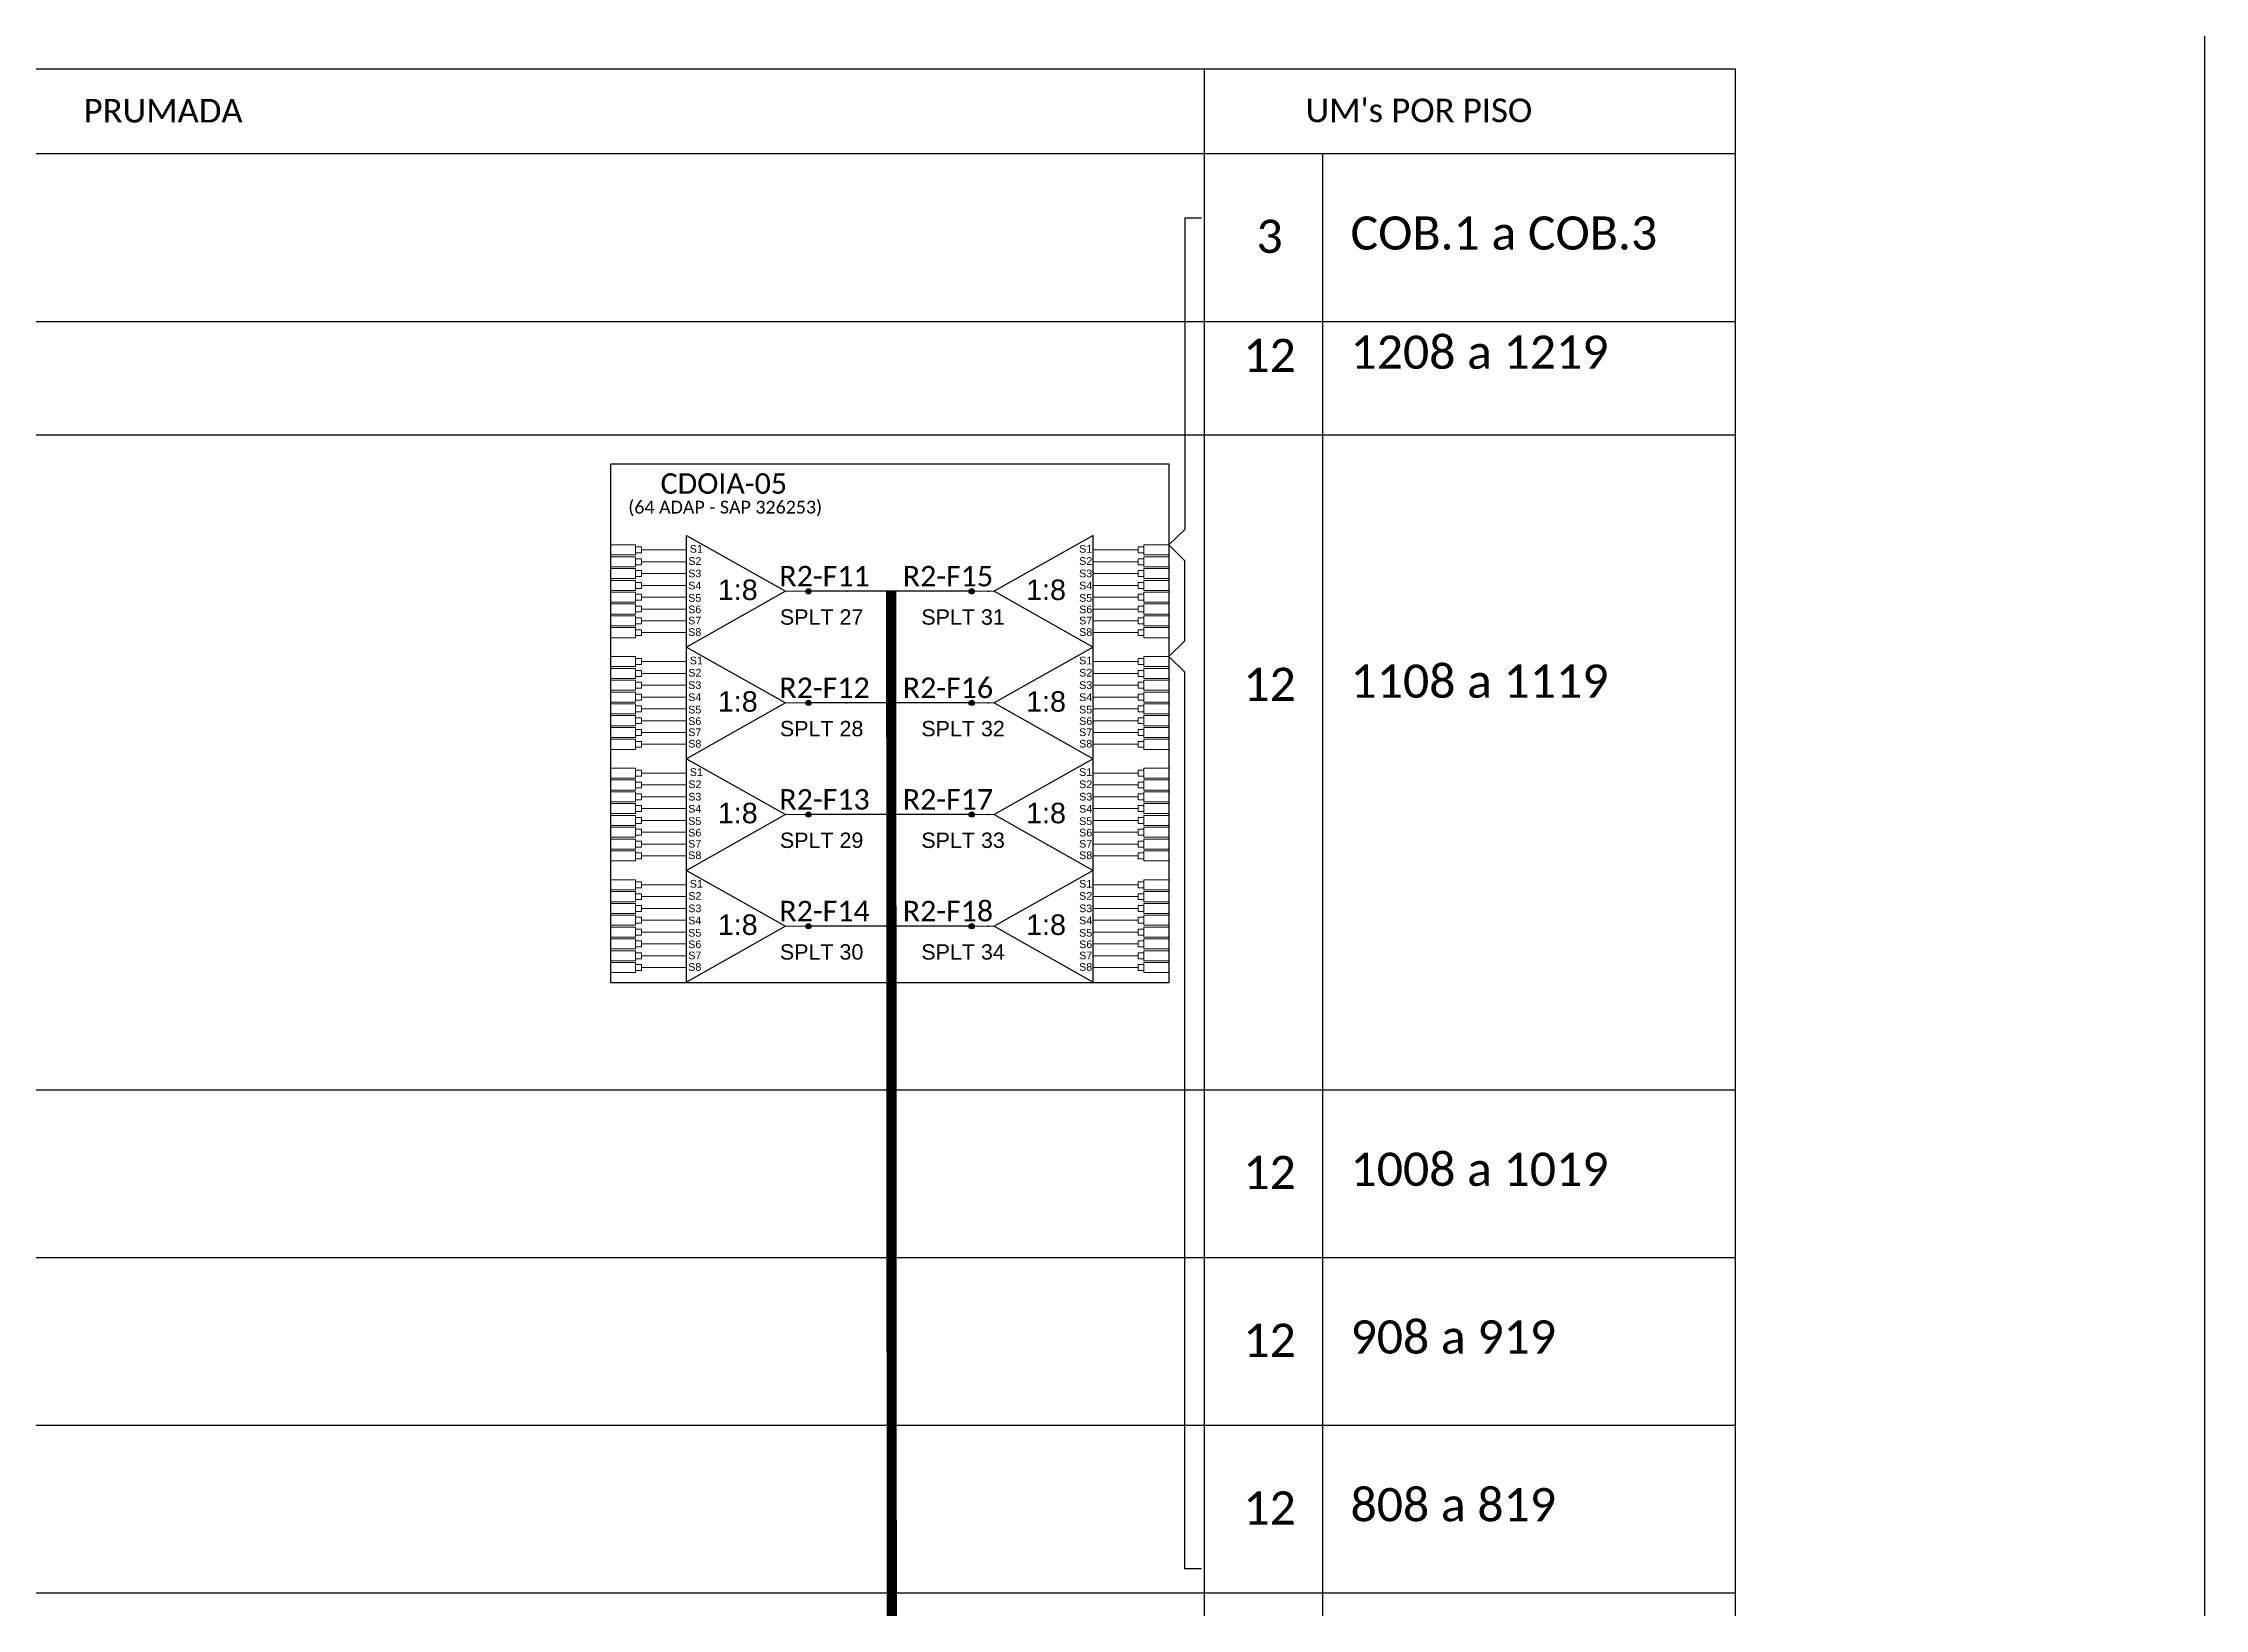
# Model space of a CAD drawing. Header units: metres. Extents: x -1286 to 459, y -500 to 94.
# Drawn here: x 248.4 to 459.5, y -160.3 to -7.5 of the extents above; entities that cross this region are included whole.
import ezdxf
from ezdxf.enums import TextEntityAlignment as Align

# ---------------------------------------------------------------- set-up
doc = ezdxf.new("R2010")
doc.units = ezdxf.units.M
doc.styles.add('ARIAL', font='arial.ttf')
doc.styles.add('WMF-Calibri0', font='calibri.ttf')

# ---------------------------------------------------------------- blocks, each defined once
blk = doc.blocks.new('SPLT_1-8_SC-APC')
at = {"color": 1}
blk.add_lwpolyline([(-7.37, -2.1), (-17.04, -7.55), (-7.37, -13), (-7.37, -2.1)], dxfattribs=at)
at = {"color": 3, "lineweight": 0}
for points in [[(-2.99, -3.51), (-7.37, -3.51)], [(-2.41, -3.02), (-2.41, -4)], [(-2.41, -3.02), (0, -3.02)], [(-2.41, -4), (0, -4)], [(-2.41, -4.17), (-2.41, -5.16)], [(-2.41, -4.17), (0, -4.17)], [(-7.37, -4.66), (-2.99, -4.66)], [(-7.37, -5.82), (-2.99, -5.82)], [(-2.41, -5.16), (0, -5.16)], [(-2.41, -5.32), (-2.41, -6.31)], [(-2.41, -5.32), (0, -5.32)], [(-2.41, -6.31), (0, -6.31)], [(-7.37, -6.97), (-2.99, -6.97)], [(-7.37, -8.12), (-2.99, -8.12)], [(-2.41, -6.48), (-2.41, -7.46)], [(-2.41, -6.48), (0, -6.48)], [(-2.41, -7.46), (0, -7.46)], [(-2.41, -7.63), (-2.41, -8.62)], [(-2.41, -7.63), (0, -7.63)], [(-7.37, -9.28), (-2.99, -9.28)], [(-7.37, -10.43), (-2.99, -10.43)], [(-2.41, -8.62), (0, -8.62)], [(-2.41, -8.78), (-2.41, -9.77)], [(-2.41, -8.78), (0, -8.78)], [(-2.41, -9.77), (0, -9.77)], [(-2.41, -9.94), (-2.41, -10.92)], [(-2.41, -9.94), (0, -9.94)], [(-7.37, -11.58), (-2.99, -11.58)], [(-2.41, -10.92), (0, -10.92)], [(-2.41, -11.09), (-2.41, -12.08)], [(-2.41, -11.09), (0, -11.09)], [(-2.41, -12.08), (0, -12.08)]]:
    blk.add_lwpolyline(points, dxfattribs=at)
for points in [[(-2.99, -3.22), (-2.41, -3.22), (-2.41, -3.8), (-2.99, -3.8)], [(-2.99, -4.38), (-2.41, -4.38), (-2.41, -4.95), (-2.99, -4.95)], [(-2.99, -5.53), (-2.41, -5.53), (-2.41, -6.1), (-2.99, -6.1)], [(-2.99, -6.68), (-2.41, -6.68), (-2.41, -7.26), (-2.99, -7.26)], [(-2.99, -7.84), (-2.41, -7.84), (-2.41, -8.41), (-2.99, -8.41)], [(-2.99, -8.99), (-2.41, -8.99), (-2.41, -9.56), (-2.99, -9.56)], [(-2.99, -10.14), (-2.41, -10.14), (-2.41, -10.72), (-2.99, -10.72)], [(-2.99, -11.3), (-2.41, -11.3), (-2.41, -11.87), (-2.99, -11.87)]]:
    blk.add_lwpolyline(points, close=True, dxfattribs=at)
at = {"color": 1, "lineweight": 0}
blk.add_lwpolyline([(-17.04, -7.55), (-19.26, -7.55)], dxfattribs=at)
at = {"color": 1, "style": 'ARIAL'}
for s, height, p in [('S1', 0.75, (-8.74, -3.78)), ('S2', 0.75, (-8.74, -4.97)), ('S3', 0.75, (-8.74, -6.18)), ('1:8', 2, (-13.91, -8.4)), ('S4', 0.75, (-8.74, -7.36)), ('S5', 0.75, (-8.74, -8.57)), ('S6', 0.75, (-8.74, -9.69)), ('S7', 0.75, (-8.74, -10.78)), ('S8', 0.75, (-8.74, -11.9))]:
    blk.add_text(s, height=height, dxfattribs=at).set_placement(p)
blk = doc.blocks.new('SPLITTER_')
blk.add_point((0, 0))
at = {"style": 'ARIAL', "flags": 4}
blk.add_attdef('SPLT', (0, -3.26), '', height=1.5, dxfattribs=at)
blk = doc.blocks.new('SPLT_1-8_SC-APC_ESQ')
at = {"color": 1}
blk.add_lwpolyline([(7.37, -2.1), (17.04, -7.55), (7.37, -13), (7.37, -2.1)], dxfattribs=at)
at = {"color": 3, "lineweight": 0}
for points in [[(2.41, -3.02), (0, -3.02)], [(2.41, -4), (0, -4)], [(2.41, -4.17), (0, -4.17)], [(2.41, -3.02), (2.41, -4)], [(2.41, -4.17), (2.41, -5.16)], [(2.99, -3.51), (7.37, -3.51)], [(2.41, -5.16), (0, -5.16)], [(2.41, -5.32), (0, -5.32)], [(2.41, -6.31), (0, -6.31)], [(2.41, -5.32), (2.41, -6.31)], [(7.37, -4.66), (2.99, -4.66)], [(7.37, -5.82), (2.99, -5.82)], [(2.41, -6.48), (0, -6.48)], [(2.41, -7.46), (0, -7.46)], [(2.41, -7.63), (0, -7.63)], [(2.41, -6.48), (2.41, -7.46)], [(2.41, -7.63), (2.41, -8.62)], [(7.37, -6.97), (2.99, -6.97)], [(7.37, -8.12), (2.99, -8.12)], [(2.41, -8.62), (0, -8.62)], [(2.41, -8.78), (0, -8.78)], [(2.41, -9.77), (0, -9.77)], [(2.41, -9.94), (0, -9.94)], [(2.41, -8.78), (2.41, -9.77)], [(2.41, -9.94), (2.41, -10.92)], [(7.37, -9.28), (2.99, -9.28)], [(7.37, -10.43), (2.99, -10.43)], [(2.41, -10.92), (0, -10.92)], [(2.41, -11.09), (0, -11.09)], [(2.41, -12.08), (0, -12.08)], [(2.41, -11.09), (2.41, -12.08)], [(7.37, -11.58), (2.99, -11.58)]]:
    blk.add_lwpolyline(points, dxfattribs=at)
for points in [[(2.99, -3.22), (2.41, -3.22), (2.41, -3.8), (2.99, -3.8)], [(2.99, -4.38), (2.41, -4.38), (2.41, -4.95), (2.99, -4.95)], [(2.99, -5.53), (2.41, -5.53), (2.41, -6.1), (2.99, -6.1)], [(2.99, -6.68), (2.41, -6.68), (2.41, -7.26), (2.99, -7.26)], [(2.99, -7.84), (2.41, -7.84), (2.41, -8.41), (2.99, -8.41)], [(2.99, -8.99), (2.41, -8.99), (2.41, -9.56), (2.99, -9.56)], [(2.99, -10.14), (2.41, -10.14), (2.41, -10.72), (2.99, -10.72)], [(2.99, -11.3), (2.41, -11.3), (2.41, -11.87), (2.99, -11.87)]]:
    blk.add_lwpolyline(points, close=True, dxfattribs=at)
at = {"color": 1, "lineweight": 0}
blk.add_lwpolyline([(17.04, -7.55), (19.26, -7.55)], dxfattribs=at)
at = {"color": 1, "style": 'ARIAL'}
for s, height, p in [('S2', 0.75, (7.56, -4.97)), ('S1', 0.75, (7.7, -3.78)), ('S3', 0.75, (7.55, -6.18)), ('S5', 0.75, (7.55, -8.57)), ('S4', 0.75, (7.55, -7.36)), ('1:8', 2, (10.45, -8.4)), ('S6', 0.75, (7.55, -9.69)), ('S7', 0.75, (7.55, -10.78)), ('S8', 0.75, (7.55, -11.9))]:
    blk.add_text(s, height=height, dxfattribs=at).set_placement(p)

msp = doc.modelspace()

# ---------------------------------------------------------------- hatches: boundary and pattern name
h = msp.add_hatch(color=3)
h.dxf.hatch_style = 1
edge = h.paths.add_edge_path()
edge.add_arc((323.15, -60.96), 0.256, 0, 360)
h = msp.add_hatch(color=3)
h.dxf.hatch_style = 1
edge = h.paths.add_edge_path()
edge.add_arc((339.09, -60.96), 0.256, 0, 360)
h = msp.add_hatch(color=3)
h.dxf.hatch_style = 1
edge = h.paths.add_edge_path()
edge.add_arc((323.15, -71.85), 0.256, 0, 360)
h = msp.add_hatch(color=3)
h.dxf.hatch_style = 1
edge = h.paths.add_edge_path()
edge.add_arc((339.09, -71.85), 0.256, 0, 360)
h = msp.add_hatch(color=3)
h.dxf.hatch_style = 1
edge = h.paths.add_edge_path()
edge.add_arc((323.15, -82.75), 0.256, 0, 360)
h = msp.add_hatch(color=3)
h.dxf.hatch_style = 1
edge = h.paths.add_edge_path()
edge.add_arc((339.09, -82.75), 0.256, 0, 360)
h = msp.add_hatch(color=3)
h.dxf.hatch_style = 1
edge = h.paths.add_edge_path()
edge.add_arc((323.15, -93.65), 0.256, 0, 360)
h = msp.add_hatch(color=3)
h.dxf.hatch_style = 1
edge = h.paths.add_edge_path()
edge.add_arc((339.09, -93.65), 0.256, 0, 360)

# ---------------------------------------------------------------- linework, layer by layer
msp.add_lwpolyline([(-381.52, -499.81), (459.48, -499.81), (459.48, 94.19), (-381.52, 94.19)], close=True)
at = {"color": 0}
for points in [[(413.67, -10.01), (66.3, -10.01)], [(66.3, -18.23), (413.67, -18.23)]]:
    msp.add_lwpolyline(points, dxfattribs=at)
for points in [[(361.8, -10.01), (361.8, -18.23)], [(413.67, -18.23), (413.67, -10.01)], [(66.3, -18.23), (413.67, -18.23)], [(66.3, -18.23), (413.67, -18.23)], [(66.3, -18.23), (413.67, -18.23)], [(361.8, -18.23), (361.8, -232.32)], [(373.37, -232.32), (373.37, -18.23)], [(413.67, -232.32), (413.67, -18.23)], [(66.3, -34.61), (413.67, -34.61)], [(66.3, -45.69), (413.67, -45.69)], [(66.3, -109.62), (413.67, -109.62)], [(66.3, -125.99), (413.67, -125.99)], [(66.3, -142.36), (413.67, -142.36)], [(66.3, -158.73), (413.67, -158.73)]]:
    msp.add_lwpolyline(points)
at = {"color": 3}
msp.add_lwpolyline([(361.54, -24.54), (359.89, -24.54), (359.89, -54.92), (358.32, -56.43), (359.88, -57.94), (359.88, -65.82), (358.32, -67.32), (359.88, -68.83), (359.88, -156.34), (361.54, -156.34)], dxfattribs=at)
at = {"color": 1}
msp.add_lwpolyline([(303.86, -48.52), (358.35, -48.52), (358.35, -99.16), (303.86, -99.16)], close=True, dxfattribs=at)
at = {"color": 6, "const_width": 1}
msp.add_lwpolyline([(331.23, -60.96), (331.37, -318.99), (331.37, -340.87), (259.26, -340.87), (259.26, -366.97)], dxfattribs=at)
at = {"color": 6}
for points in [[(339.06, -60.96), (323.4, -60.96)], [(339.06, -71.85), (323.4, -71.85)], [(339.06, -82.75), (323.4, -82.75)], [(339.06, -93.65), (323.4, -93.65)]]:
    msp.add_lwpolyline(points, dxfattribs=at)
at = {"color": 3}
for centre in [(323.15, -60.96), (339.09, -60.96), (323.15, -71.85), (339.09, -71.85), (323.15, -82.75), (339.09, -82.75), (323.15, -93.65), (339.09, -93.65)]:
    msp.add_circle(centre, 0.256, dxfattribs=at)

# ---------------------------------------------------------------- block references
for p in [(303.86, -53.41), (303.86, -64.31), (303.86, -75.2), (303.86, -86.1)]:
    msp.add_blockref('SPLT_1-8_SC-APC_ESQ', p)
for p in [(358.32, -53.41), (358.32, -64.31), (358.32, -75.2), (358.32, -86.1)]:
    msp.add_blockref('SPLT_1-8_SC-APC', p, dxfattribs=at)
ref = msp.add_blockref('SPLITTER_', (326.89, -60.96), dxfattribs=dict(xscale=-1))
ref.add_attrib('SPLT', 'SPLT 27', (320.36, -64.22), dxfattribs={"height": 1.5, "style": 'ARIAL'})
ref = msp.add_blockref('SPLITTER_', (340.7, -60.96), dxfattribs=dict(xscale=-1))
ref.add_attrib('SPLT', 'SPLT 31', (334.17, -64.22), dxfattribs={"height": 1.5, "style": 'ARIAL'})
ref = msp.add_blockref('SPLITTER_', (326.89, -71.85), dxfattribs=dict(xscale=-1))
ref.add_attrib('SPLT', 'SPLT 28', (320.36, -75.11), dxfattribs={"height": 1.5, "style": 'ARIAL'})
ref = msp.add_blockref('SPLITTER_', (340.7, -71.85), dxfattribs=dict(xscale=-1))
ref.add_attrib('SPLT', 'SPLT 32', (334.17, -75.11), dxfattribs={"height": 1.5, "style": 'ARIAL'})
ref = msp.add_blockref('SPLITTER_', (326.89, -82.75), dxfattribs=dict(xscale=-1))
ref.add_attrib('SPLT', 'SPLT 29', (320.36, -86.01), dxfattribs={"height": 1.5, "style": 'ARIAL'})
ref = msp.add_blockref('SPLITTER_', (340.7, -82.75), dxfattribs=dict(xscale=-1))
ref.add_attrib('SPLT', 'SPLT 33', (334.17, -86.01), dxfattribs={"height": 1.5, "style": 'ARIAL'})
ref = msp.add_blockref('SPLITTER_', (326.89, -93.65), dxfattribs=dict(xscale=-1))
ref.add_attrib('SPLT', 'SPLT 30', (320.36, -96.91), dxfattribs={"height": 1.5, "style": 'ARIAL'})
ref = msp.add_blockref('SPLITTER_', (340.7, -93.65), dxfattribs=dict(xscale=-1))
ref.add_attrib('SPLT', 'SPLT 34', (334.17, -96.91), dxfattribs={"height": 1.5, "style": 'ARIAL'})

# ---------------------------------------------------------------- texts
at = {"color": 0, "style": 'WMF-Calibri0'}
for s, p in [('PRUMADA', (252.39, -15.2)), ("UM's POR PISO", (371.69, -15.17))]:
    msp.add_text(s, height=2.3, dxfattribs=at).set_placement(p)
at = {"color": 7, "style": 'WMF-Calibri0'}
for s, p in [('COB.1 a COB.3', (376.08, -27.61)), ('1208 a 1219', (376.08, -39.24)), ('1108 a 1119', (376.08, -71.35)), ('1008 a 1019', (376.08, -118.99)), ('908 a 919', (376.08, -135.36)), ('808 a 819', (376.08, -151.73))]:
    msp.add_text(s, height=3.24, dxfattribs=at).set_placement(p)
at = {"color": 1, "style": 'WMF-Calibri0'}
msp.add_text('CDOIA-05', height=2, dxfattribs=at).set_placement((308.71, -51.44))
msp.add_text('(64 ADAP - SAP 326253)', height=1.25, dxfattribs=at).set_placement((315.02, -53.37), align=Align.CENTER)
at = {"color": 6, "style": 'WMF-Calibri0'}
for s, p in [('R2-F11', (320.31, -60.48)), ('R2-F15', (332.36, -60.48)), ('R2-F12', (320.31, -71.38)), ('R2-F16', (332.36, -71.38)), ('R2-F13', (320.31, -82.27)), ('R2-F17', (332.36, -82.27)), ('R2-F14', (320.31, -93.17)), ('R2-F18', (332.36, -93.17))]:
    msp.add_text(s, height=2, dxfattribs=at).set_placement(p)
at = {"color": 7, "style": 'WMF-Calibri0', "flags": 4}
for tag, p in [('3', (368.17, -26.31)), ('12', (368.17, -37.94)), ('12', (368.17, -70.04)), ('12', (368.17, -117.69)), ('12', (368.17, -134.06)), ('12', (368.17, -150.43))]:
    msp.add_attdef(tag, text='XX', height=3.24, dxfattribs=at).set_placement(p, align=Align.MIDDLE_CENTER)

doc.saveas('drawing.dxf')
